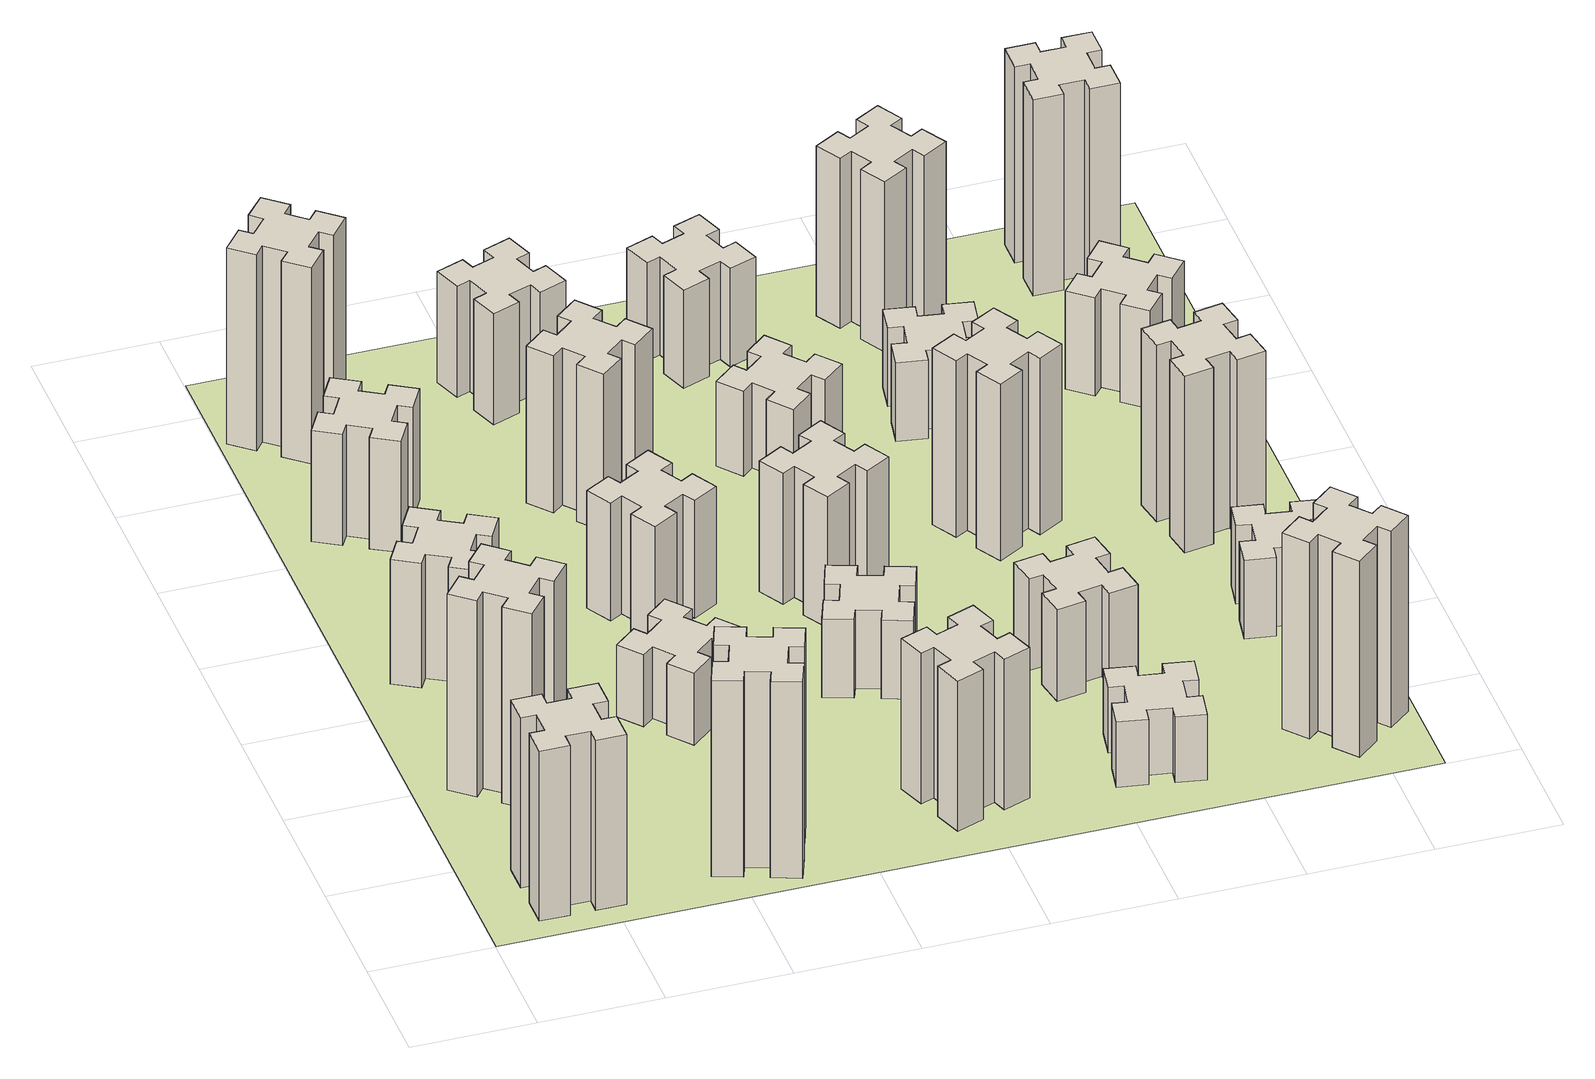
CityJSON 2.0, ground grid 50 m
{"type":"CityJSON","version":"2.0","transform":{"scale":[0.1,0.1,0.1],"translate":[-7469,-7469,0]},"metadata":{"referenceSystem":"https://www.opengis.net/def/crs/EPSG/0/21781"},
"CityObjects":{
"building1":{"type":"Building","attributes":{"class":"1000","function":"1000","usage":"1000","yearOfConstruction":2016,"roofType":"1000","measuredHeight":78,"storeysAboveGround":30,"storeysBelowGround":0},"geometry":[{"type":"Solid","lod":"1","boundaries":[[[[0,1,2,3,4,5,6,7,8,9,10,11,12,13,14,15,16,17,18,19]],[[17,16,20,21]],[[16,15,22,20]],[[15,14,23,22]],[[14,13,24,23]],[[13,12,25,24]],[[12,11,26,25]],[[11,10,27,26]],[[10,9,28,27]],[[9,8,29,28]],[[8,7,30,29]],[[7,6,31,30]],[[6,5,32,31]],[[5,4,33,32]],[[4,3,34,33]],[[3,2,35,34]],[[2,1,36,35]],[[1,0,37,36]],[[0,19,38,37]],[[19,18,39,38]],[[18,17,21,39]],[[24,25,26,27,28,29,30,31,32,33,34,35,36,37,38,39,21,20,22,23]]]]}]},
"building2":{"type":"Building","attributes":{"class":"1000","function":"1000","usage":"1000","yearOfConstruction":2016,"roofType":"1000","measuredHeight":90,"storeysAboveGround":30,"storeysBelowGround":0},"geometry":[{"type":"Solid","lod":"1","boundaries":[[[[40,41,42,43,44,45,46,47,48,49,50,51,52,53,54,55,56,57,58,59]],[[57,56,60,61]],[[56,55,62,60]],[[55,54,63,62]],[[54,53,64,63]],[[53,52,65,64]],[[52,51,66,65]],[[51,50,67,66]],[[50,49,68,67]],[[49,48,69,68]],[[48,47,70,69]],[[47,46,71,70]],[[46,45,72,71]],[[45,44,73,72]],[[44,43,74,73]],[[43,42,75,74]],[[42,41,76,75]],[[41,40,77,76]],[[40,59,78,77]],[[59,58,79,78]],[[58,57,61,79]],[[64,65,66,67,68,69,70,71,72,73,74,75,76,77,78,79,61,60,62,63]]]]}]},
"building3":{"type":"Building","attributes":{"class":"1000","function":"1000","usage":"1000","yearOfConstruction":2016,"roofType":"1000","measuredHeight":57,"storeysAboveGround":30,"storeysBelowGround":0},"geometry":[{"type":"Solid","lod":"1","boundaries":[[[[80,81,82,83,84,85,86,87,88,89,90,91,92,93,94,95,96,97,98,99]],[[97,96,100,101]],[[96,95,102,100]],[[95,94,103,102]],[[94,93,104,103]],[[93,92,105,104]],[[92,91,106,105]],[[91,90,107,106]],[[90,89,108,107]],[[89,88,109,108]],[[88,87,110,109]],[[87,86,111,110]],[[86,85,112,111]],[[85,84,113,112]],[[84,83,114,113]],[[83,82,115,114]],[[82,81,116,115]],[[81,80,117,116]],[[80,99,118,117]],[[99,98,119,118]],[[98,97,101,119]],[[104,105,106,107,108,109,110,111,112,113,114,115,116,117,118,119,101,100,102,103]]]]}]},
"building4":{"type":"Building","attributes":{"class":"1000","function":"1000","usage":"1000","yearOfConstruction":2016,"roofType":"1000","measuredHeight":51,"storeysAboveGround":30,"storeysBelowGround":0},"geometry":[{"type":"Solid","lod":"1","boundaries":[[[[120,121,122,123,124,125,126,127,128,129,130,131,132,133,134,135,136,137,138,139]],[[137,136,140,141]],[[136,135,142,140]],[[135,134,143,142]],[[134,133,144,143]],[[133,132,145,144]],[[132,131,146,145]],[[131,130,147,146]],[[130,129,148,147]],[[129,128,149,148]],[[128,127,150,149]],[[127,126,151,150]],[[126,125,152,151]],[[125,124,153,152]],[[124,123,154,153]],[[123,122,155,154]],[[122,121,156,155]],[[121,120,157,156]],[[120,139,158,157]],[[139,138,159,158]],[[138,137,141,159]],[[144,145,146,147,148,149,150,151,152,153,154,155,156,157,158,159,141,140,142,143]]]]}]},
"building5":{"type":"Building","attributes":{"class":"1000","function":"1000","usage":"1000","yearOfConstruction":2016,"roofType":"1000","measuredHeight":90,"storeysAboveGround":30,"storeysBelowGround":0},"geometry":[{"type":"Solid","lod":"1","boundaries":[[[[160,161,162,163,164,165,166,167,168,169,170,171,172,173,174,175,176,177,178,179]],[[177,176,180,181]],[[176,175,182,180]],[[175,174,183,182]],[[174,173,184,183]],[[173,172,185,184]],[[172,171,186,185]],[[171,170,187,186]],[[170,169,188,187]],[[169,168,189,188]],[[168,167,190,189]],[[167,166,191,190]],[[166,165,192,191]],[[165,164,193,192]],[[164,163,194,193]],[[163,162,195,194]],[[162,161,196,195]],[[161,160,197,196]],[[160,179,198,197]],[[179,178,199,198]],[[178,177,181,199]],[[184,185,186,187,188,189,190,191,192,193,194,195,196,197,198,199,181,180,182,183]]]]}]},
"building6":{"type":"Building","attributes":{"class":"1000","function":"1000","usage":"1000","yearOfConstruction":2016,"roofType":"1000","measuredHeight":90,"storeysAboveGround":30,"storeysBelowGround":0},"geometry":[{"type":"Solid","lod":"1","boundaries":[[[[200,201,202,203,204,205,206,207,208,209,210,211,212,213,214,215,216,217,218,219]],[[217,216,220,221]],[[216,215,222,220]],[[215,214,223,222]],[[214,213,224,223]],[[213,212,225,224]],[[212,211,226,225]],[[211,210,227,226]],[[210,209,228,227]],[[209,208,229,228]],[[208,207,230,229]],[[207,206,231,230]],[[206,205,232,231]],[[205,204,233,232]],[[204,203,234,233]],[[203,202,235,234]],[[202,201,236,235]],[[201,200,237,236]],[[200,219,238,237]],[[219,218,239,238]],[[218,217,221,239]],[[224,225,226,227,228,229,230,231,232,233,234,235,236,237,238,239,221,220,222,223]]]]}]},
"building7":{"type":"Building","attributes":{"class":"1000","function":"1000","usage":"1000","yearOfConstruction":2016,"roofType":"1000","measuredHeight":33,"storeysAboveGround":30,"storeysBelowGround":0},"geometry":[{"type":"Solid","lod":"1","boundaries":[[[[240,241,242,243,244,245,246,247,248,249,250,251,252,253,254,255,256,257,258,259]],[[257,256,260,261]],[[256,255,262,260]],[[255,254,263,262]],[[254,253,264,263]],[[253,252,265,264]],[[252,251,266,265]],[[251,250,267,266]],[[250,249,268,267]],[[249,248,269,268]],[[248,247,270,269]],[[247,246,271,270]],[[246,245,272,271]],[[245,244,273,272]],[[244,243,274,273]],[[243,242,275,274]],[[242,241,276,275]],[[241,240,277,276]],[[240,259,278,277]],[[259,258,279,278]],[[258,257,261,279]],[[264,265,266,267,268,269,270,271,272,273,274,275,276,277,278,279,261,260,262,263]]]]}]},
"building8":{"type":"Building","attributes":{"class":"1000","function":"1000","usage":"1000","yearOfConstruction":2016,"roofType":"1000","measuredHeight":54,"storeysAboveGround":30,"storeysBelowGround":0},"geometry":[{"type":"Solid","lod":"1","boundaries":[[[[280,281,282,283,284,285,286,287,288,289,290,291,292,293,294,295,296,297,298,299]],[[297,296,300,301]],[[296,295,302,300]],[[295,294,303,302]],[[294,293,304,303]],[[293,292,305,304]],[[292,291,306,305]],[[291,290,307,306]],[[290,289,308,307]],[[289,288,309,308]],[[288,287,310,309]],[[287,286,311,310]],[[286,285,312,311]],[[285,284,313,312]],[[284,283,314,313]],[[283,282,315,314]],[[282,281,316,315]],[[281,280,317,316]],[[280,299,318,317]],[[299,298,319,318]],[[298,297,301,319]],[[304,305,306,307,308,309,310,311,312,313,314,315,316,317,318,319,301,300,302,303]]]]}]},
"building9":{"type":"Building","attributes":{"class":"1000","function":"1000","usage":"1000","yearOfConstruction":2016,"roofType":"1000","measuredHeight":72,"storeysAboveGround":30,"storeysBelowGround":0},"geometry":[{"type":"Solid","lod":"1","boundaries":[[[[320,321,322,323,324,325,326,327,328,329,330,331,332,333,334,335,336,337,338,339]],[[337,336,340,341]],[[336,335,342,340]],[[335,334,343,342]],[[334,333,344,343]],[[333,332,345,344]],[[332,331,346,345]],[[331,330,347,346]],[[330,329,348,347]],[[329,328,349,348]],[[328,327,350,349]],[[327,326,351,350]],[[326,325,352,351]],[[325,324,353,352]],[[324,323,354,353]],[[323,322,355,354]],[[322,321,356,355]],[[321,320,357,356]],[[320,339,358,357]],[[339,338,359,358]],[[338,337,341,359]],[[344,345,346,347,348,349,350,351,352,353,354,355,356,357,358,359,341,340,342,343]]]]}]},
"building10":{"type":"Building","attributes":{"class":"1000","function":"1000","usage":"1000","yearOfConstruction":2016,"roofType":"1000","measuredHeight":69,"storeysAboveGround":30,"storeysBelowGround":0},"geometry":[{"type":"Solid","lod":"1","boundaries":[[[[360,361,362,363,364,365,366,367,368,369,370,371,372,373,374,375,376,377,378,379]],[[377,376,380,381]],[[376,375,382,380]],[[375,374,383,382]],[[374,373,384,383]],[[373,372,385,384]],[[372,371,386,385]],[[371,370,387,386]],[[370,369,388,387]],[[369,368,389,388]],[[368,367,390,389]],[[367,366,391,390]],[[366,365,392,391]],[[365,364,393,392]],[[364,363,394,393]],[[363,362,395,394]],[[362,361,396,395]],[[361,360,397,396]],[[360,379,398,397]],[[379,378,399,398]],[[378,377,381,399]],[[384,385,386,387,388,389,390,391,392,393,394,395,396,397,398,399,381,380,382,383]]]]}]},
"building11":{"type":"Building","attributes":{"class":"1000","function":"1000","usage":"1000","yearOfConstruction":2016,"roofType":"1000","measuredHeight":51,"storeysAboveGround":30,"storeysBelowGround":0},"geometry":[{"type":"Solid","lod":"1","boundaries":[[[[400,401,402,403,404,405,406,407,408,409,410,411,412,413,414,415,416,417,418,419]],[[417,416,420,421]],[[416,415,422,420]],[[415,414,423,422]],[[414,413,424,423]],[[413,412,425,424]],[[412,411,426,425]],[[411,410,427,426]],[[410,409,428,427]],[[409,408,429,428]],[[408,407,430,429]],[[407,406,431,430]],[[406,405,432,431]],[[405,404,433,432]],[[404,403,434,433]],[[403,402,435,434]],[[402,401,436,435]],[[401,400,437,436]],[[400,419,438,437]],[[419,418,439,438]],[[418,417,421,439]],[[424,425,426,427,428,429,430,431,432,433,434,435,436,437,438,439,421,420,422,423]]]]}]},
"building12":{"type":"Building","attributes":{"class":"1000","function":"1000","usage":"1000","yearOfConstruction":2016,"roofType":"1000","measuredHeight":36,"storeysAboveGround":30,"storeysBelowGround":0},"geometry":[{"type":"Solid","lod":"1","boundaries":[[[[440,441,442,443,444,445,446,447,448,449,450,451,452,453,454,455,456,457,458,459]],[[457,456,460,461]],[[456,455,462,460]],[[455,454,463,462]],[[454,453,464,463]],[[453,452,465,464]],[[452,451,466,465]],[[451,450,467,466]],[[450,449,468,467]],[[449,448,469,468]],[[448,447,470,469]],[[447,446,471,470]],[[446,445,472,471]],[[445,444,473,472]],[[444,443,474,473]],[[443,442,475,474]],[[442,441,476,475]],[[441,440,477,476]],[[440,459,478,477]],[[459,458,479,478]],[[458,457,461,479]],[[464,465,466,467,468,469,470,471,472,473,474,475,476,477,478,479,461,460,462,463]]]]}]},
"building13":{"type":"Building","attributes":{"class":"1000","function":"1000","usage":"1000","yearOfConstruction":2016,"roofType":"1000","measuredHeight":60,"storeysAboveGround":30,"storeysBelowGround":0},"geometry":[{"type":"Solid","lod":"1","boundaries":[[[[480,481,482,483,484,485,486,487,488,489,490,491,492,493,494,495,496,497,498,499]],[[497,496,500,501]],[[496,495,502,500]],[[495,494,503,502]],[[494,493,504,503]],[[493,492,505,504]],[[492,491,506,505]],[[491,490,507,506]],[[490,489,508,507]],[[489,488,509,508]],[[488,487,510,509]],[[487,486,511,510]],[[486,485,512,511]],[[485,484,513,512]],[[484,483,514,513]],[[483,482,515,514]],[[482,481,516,515]],[[481,480,517,516]],[[480,499,518,517]],[[499,498,519,518]],[[498,497,501,519]],[[504,505,506,507,508,509,510,511,512,513,514,515,516,517,518,519,501,500,502,503]]]]}]},
"building14":{"type":"Building","attributes":{"class":"1000","function":"1000","usage":"1000","yearOfConstruction":2016,"roofType":"1000","measuredHeight":39,"storeysAboveGround":30,"storeysBelowGround":0},"geometry":[{"type":"Solid","lod":"1","boundaries":[[[[520,521,522,523,524,525,526,527,528,529,530,531,532,533,534,535,536,537,538,539]],[[537,536,540,541]],[[536,535,542,540]],[[535,534,543,542]],[[534,533,544,543]],[[533,532,545,544]],[[532,531,546,545]],[[531,530,547,546]],[[530,529,548,547]],[[529,528,549,548]],[[528,527,550,549]],[[527,526,551,550]],[[526,525,552,551]],[[525,524,553,552]],[[524,523,554,553]],[[523,522,555,554]],[[522,521,556,555]],[[521,520,557,556]],[[520,539,558,557]],[[539,538,559,558]],[[538,537,541,559]],[[544,545,546,547,548,549,550,551,552,553,554,555,556,557,558,559,541,540,542,543]]]]}]},
"building15":{"type":"Building","attributes":{"class":"1000","function":"1000","usage":"1000","yearOfConstruction":2016,"roofType":"1000","measuredHeight":30,"storeysAboveGround":30,"storeysBelowGround":0},"geometry":[{"type":"Solid","lod":"1","boundaries":[[[[560,561,562,563,564,565,566,567,568,569,570,571,572,573,574,575,576,577,578,579]],[[577,576,580,581]],[[576,575,582,580]],[[575,574,583,582]],[[574,573,584,583]],[[573,572,585,584]],[[572,571,586,585]],[[571,570,587,586]],[[570,569,588,587]],[[569,568,589,588]],[[568,567,590,589]],[[567,566,591,590]],[[566,565,592,591]],[[565,564,593,592]],[[564,563,594,593]],[[563,562,595,594]],[[562,561,596,595]],[[561,560,597,596]],[[560,579,598,597]],[[579,578,599,598]],[[578,577,581,599]],[[584,585,586,587,588,589,590,591,592,593,594,595,596,597,598,599,581,580,582,583]]]]}]},
"building16":{"type":"Building","attributes":{"class":"1000","function":"1000","usage":"1000","yearOfConstruction":2016,"roofType":"1000","measuredHeight":45,"storeysAboveGround":30,"storeysBelowGround":0},"geometry":[{"type":"Solid","lod":"1","boundaries":[[[[600,601,602,603,604,605,606,607,608,609,610,611,612,613,614,615,616,617,618,619]],[[617,616,620,621]],[[616,615,622,620]],[[615,614,623,622]],[[614,613,624,623]],[[613,612,625,624]],[[612,611,626,625]],[[611,610,627,626]],[[610,609,628,627]],[[609,608,629,628]],[[608,607,630,629]],[[607,606,631,630]],[[606,605,632,631]],[[605,604,633,632]],[[604,603,634,633]],[[603,602,635,634]],[[602,601,636,635]],[[601,600,637,636]],[[600,619,638,637]],[[619,618,639,638]],[[618,617,621,639]],[[624,625,626,627,628,629,630,631,632,633,634,635,636,637,638,639,621,620,622,623]]]]}]},
"building17":{"type":"Building","attributes":{"class":"1000","function":"1000","usage":"1000","yearOfConstruction":2016,"roofType":"1000","measuredHeight":42,"storeysAboveGround":30,"storeysBelowGround":0},"geometry":[{"type":"Solid","lod":"1","boundaries":[[[[640,641,642,643,644,645,646,647,648,649,650,651,652,653,654,655,656,657,658,659]],[[657,656,660,661]],[[656,655,662,660]],[[655,654,663,662]],[[654,653,664,663]],[[653,652,665,664]],[[652,651,666,665]],[[651,650,667,666]],[[650,649,668,667]],[[649,648,669,668]],[[648,647,670,669]],[[647,646,671,670]],[[646,645,672,671]],[[645,644,673,672]],[[644,643,674,673]],[[643,642,675,674]],[[642,641,676,675]],[[641,640,677,676]],[[640,659,678,677]],[[659,658,679,678]],[[658,657,661,679]],[[664,665,666,667,668,669,670,671,672,673,674,675,676,677,678,679,661,660,662,663]]]]}]},
"building18":{"type":"Building","attributes":{"class":"1000","function":"1000","usage":"1000","yearOfConstruction":2016,"roofType":"1000","measuredHeight":81,"storeysAboveGround":30,"storeysBelowGround":0},"geometry":[{"type":"Solid","lod":"1","boundaries":[[[[680,681,682,683,684,685,686,687,688,689,690,691,692,693,694,695,696,697,698,699]],[[697,696,700,701]],[[696,695,702,700]],[[695,694,703,702]],[[694,693,704,703]],[[693,692,705,704]],[[692,691,706,705]],[[691,690,707,706]],[[690,689,708,707]],[[689,688,709,708]],[[688,687,710,709]],[[687,686,711,710]],[[686,685,712,711]],[[685,684,713,712]],[[684,683,714,713]],[[683,682,715,714]],[[682,681,716,715]],[[681,680,717,716]],[[680,699,718,717]],[[699,698,719,718]],[[698,697,701,719]],[[704,705,706,707,708,709,710,711,712,713,714,715,716,717,718,719,701,700,702,703]]]]}]},
"building19":{"type":"Building","attributes":{"class":"1000","function":"1000","usage":"1000","yearOfConstruction":2016,"roofType":"1000","measuredHeight":36,"storeysAboveGround":30,"storeysBelowGround":0},"geometry":[{"type":"Solid","lod":"1","boundaries":[[[[720,721,722,723,724,725,726,727,728,729,730,731,732,733,734,735,736,737,738,739]],[[737,736,740,741]],[[736,735,742,740]],[[735,734,743,742]],[[734,733,744,743]],[[733,732,745,744]],[[732,731,746,745]],[[731,730,747,746]],[[730,729,748,747]],[[729,728,749,748]],[[728,727,750,749]],[[727,726,751,750]],[[726,725,752,751]],[[725,724,753,752]],[[724,723,754,753]],[[723,722,755,754]],[[722,721,756,755]],[[721,720,757,756]],[[720,739,758,757]],[[739,738,759,758]],[[738,737,741,759]],[[744,745,746,747,748,749,750,751,752,753,754,755,756,757,758,759,741,740,742,743]]]]}]},
"building20":{"type":"Building","attributes":{"class":"1000","function":"1000","usage":"1000","yearOfConstruction":2016,"roofType":"1000","measuredHeight":90,"storeysAboveGround":30,"storeysBelowGround":0},"geometry":[{"type":"Solid","lod":"1","boundaries":[[[[760,761,762,763,764,765,766,767,768,769,770,771,772,773,774,775,776,777,778,779]],[[777,776,780,781]],[[776,775,782,780]],[[775,774,783,782]],[[774,773,784,783]],[[773,772,785,784]],[[772,771,786,785]],[[771,770,787,786]],[[770,769,788,787]],[[769,768,789,788]],[[768,767,790,789]],[[767,766,791,790]],[[766,765,792,791]],[[765,764,793,792]],[[764,763,794,793]],[[763,762,795,794]],[[762,761,796,795]],[[761,760,797,796]],[[760,779,798,797]],[[779,778,799,798]],[[778,777,781,799]],[[784,785,786,787,788,789,790,791,792,793,794,795,796,797,798,799,781,780,782,783]]]]}]},
"building21":{"type":"Building","attributes":{"class":"1000","function":"1000","usage":"1000","yearOfConstruction":2016,"roofType":"1000","measuredHeight":78,"storeysAboveGround":30,"storeysBelowGround":0},"geometry":[{"type":"Solid","lod":"1","boundaries":[[[[800,801,802,803,804,805,806,807,808,809,810,811,812,813,814,815,816,817,818,819]],[[817,816,820,821]],[[816,815,822,820]],[[815,814,823,822]],[[814,813,824,823]],[[813,812,825,824]],[[812,811,826,825]],[[811,810,827,826]],[[810,809,828,827]],[[809,808,829,828]],[[808,807,830,829]],[[807,806,831,830]],[[806,805,832,831]],[[805,804,833,832]],[[804,803,834,833]],[[803,802,835,834]],[[802,801,836,835]],[[801,800,837,836]],[[800,819,838,837]],[[819,818,839,838]],[[818,817,821,839]],[[824,825,826,827,828,829,830,831,832,833,834,835,836,837,838,839,821,820,822,823]]]]}]},
"building22":{"type":"Building","attributes":{"class":"1000","function":"1000","usage":"1000","yearOfConstruction":2016,"roofType":"1000","measuredHeight":36,"storeysAboveGround":30,"storeysBelowGround":0},"geometry":[{"type":"Solid","lod":"1","boundaries":[[[[840,841,842,843,844,845,846,847,848,849,850,851,852,853,854,855,856,857,858,859]],[[857,856,860,861]],[[856,855,862,860]],[[855,854,863,862]],[[854,853,864,863]],[[853,852,865,864]],[[852,851,866,865]],[[851,850,867,866]],[[850,849,868,867]],[[849,848,869,868]],[[848,847,870,869]],[[847,846,871,870]],[[846,845,872,871]],[[845,844,873,872]],[[844,843,874,873]],[[843,842,875,874]],[[842,841,876,875]],[[841,840,877,876]],[[840,859,878,877]],[[859,858,879,878]],[[858,857,861,879]],[[864,865,866,867,868,869,870,871,872,873,874,875,876,877,878,879,861,860,862,863]]]]}]},
"building23":{"type":"Building","attributes":{"class":"1000","function":"1000","usage":"1000","yearOfConstruction":2016,"roofType":"1000","measuredHeight":81,"storeysAboveGround":30,"storeysBelowGround":0},"geometry":[{"type":"Solid","lod":"1","boundaries":[[[[880,881,882,883,884,885,886,887,888,889,890,891,892,893,894,895,896,897,898,899]],[[897,896,900,901]],[[896,895,902,900]],[[895,894,903,902]],[[894,893,904,903]],[[893,892,905,904]],[[892,891,906,905]],[[891,890,907,906]],[[890,889,908,907]],[[889,888,909,908]],[[888,887,910,909]],[[887,886,911,910]],[[886,885,912,911]],[[885,884,913,912]],[[884,883,914,913]],[[883,882,915,914]],[[882,881,916,915]],[[881,880,917,916]],[[880,899,918,917]],[[899,898,919,918]],[[898,897,901,919]],[[904,905,906,907,908,909,910,911,912,913,914,915,916,917,918,919,901,900,902,903]]]]}]},
"building24":{"type":"Building","attributes":{"class":"1000","function":"1000","usage":"1000","yearOfConstruction":2016,"roofType":"1000","measuredHeight":45,"storeysAboveGround":30,"storeysBelowGround":0},"geometry":[{"type":"Solid","lod":"1","boundaries":[[[[920,921,922,923,924,925,926,927,928,929,930,931,932,933,934,935,936,937,938,939]],[[937,936,940,941]],[[936,935,942,940]],[[935,934,943,942]],[[934,933,944,943]],[[933,932,945,944]],[[932,931,946,945]],[[931,930,947,946]],[[930,929,948,947]],[[929,928,949,948]],[[928,927,950,949]],[[927,926,951,950]],[[926,925,952,951]],[[925,924,953,952]],[[924,923,954,953]],[[923,922,955,954]],[[922,921,956,955]],[[921,920,957,956]],[[920,939,958,957]],[[939,938,959,958]],[[938,937,941,959]],[[944,945,946,947,948,949,950,951,952,953,954,955,956,957,958,959,941,940,942,943]]]]}]},
"building25":{"type":"Building","attributes":{"class":"1000","function":"1000","usage":"1000","yearOfConstruction":2016,"roofType":"1000","measuredHeight":90,"storeysAboveGround":30,"storeysBelowGround":0},"geometry":[{"type":"Solid","lod":"1","boundaries":[[[[960,961,962,963,964,965,966,967,968,969,970,971,972,973,974,975,976,977,978,979]],[[977,976,980,981]],[[976,975,982,980]],[[975,974,983,982]],[[974,973,984,983]],[[973,972,985,984]],[[972,971,986,985]],[[971,970,987,986]],[[970,969,988,987]],[[969,968,989,988]],[[968,967,990,989]],[[967,966,991,990]],[[966,965,992,991]],[[965,964,993,992]],[[964,963,994,993]],[[963,962,995,994]],[[962,961,996,995]],[[961,960,997,996]],[[960,979,998,997]],[[979,978,999,998]],[[978,977,981,999]],[[984,985,986,987,988,989,990,991,992,993,994,995,996,997,998,999,981,980,982,983]]]]}]},
"landuse1":{"type":"LandUse","attributes":{"name":"plot1","function":"1010"},"geometry":[{"type":"MultiSurface","lod":"1","boundaries":[[[1000,1001,1002,1003]]]}]}
},
"vertices":[
[265,325,0],[265,225,0],[205,225,0],[205,105,0],[325,105,0],[325,165,0],[425,165,0],[425,105,0],[545,105,0],[545,225,0],[485,225,0],[485,325,0],[545,325,0],[545,445,0],[425,445,0],[425,385,0],[325,385,0],[325,445,0],[205,445,0],[205,325,0],[325,385,780],[325,445,780],[425,385,780],[425,445,780],[545,445,780],[545,325,780],[485,325,780],[485,225,780],[545,225,780],[545,105,780],[425,105,780],[425,165,780],[325,165,780],[325,105,780],[205,105,780],[205,225,780],[265,225,780],[265,325,780],[205,325,780],[205,445,780],
[484,1067,0],[408,1132,0],[446,1178,0],[354,1255,0],[277,1163,0],[323,1124,0],[259,1048,0],[213,1086,0],[136,994,0],[228,917,0],[266,963,0],[343,899,0],[304,853,0],[396,776,0],[473,868,0],[427,906,0],[492,983,0],[538,944,0],[615,1036,0],[523,1113,0],[492,983,900],[538,944,900],[427,906,900],[473,868,900],[396,776,900],[304,853,900],[343,899,900],[266,963,900],[228,917,900],[136,994,900],[213,1086,900],[259,1048,900],[323,1124,900],[277,1163,900],[354,1255,900],[446,1178,900],[408,1132,900],[484,1067,900],[523,1113,900],[615,1036,900],
[474,1826,0],[387,1876,0],[417,1928,0],[313,1988,0],[253,1884,0],[305,1854,0],[255,1767,0],[203,1797,0],[143,1693,0],[247,1633,0],[277,1685,0],[364,1635,0],[334,1583,0],[438,1523,0],[498,1627,0],[446,1657,0],[496,1744,0],[548,1714,0],[608,1818,0],[504,1878,0],[496,1744,570],[548,1714,570],[446,1657,570],[498,1627,570],[438,1523,570],[334,1583,570],[364,1635,570],[277,1685,570],[247,1633,570],[143,1693,570],[203,1797,570],[255,1767,570],[305,1854,570],[253,1884,570],[313,1988,570],[417,1928,570],[387,1876,570],[474,1826,570],[504,1878,570],[608,1818,570],
[446,2597,0],[496,2684,0],[548,2654,0],[608,2758,0],[504,2818,0],[474,2766,0],[387,2816,0],[417,2868,0],[313,2928,0],[253,2824,0],[305,2794,0],[255,2707,0],[203,2737,0],[143,2633,0],[247,2573,0],[277,2625,0],[364,2575,0],[334,2523,0],[438,2463,0],[498,2567,0],[364,2575,510],[334,2523,510],[277,2625,510],[247,2573,510],[143,2633,510],[203,2737,510],[255,2707,510],[305,2794,510],[253,2824,510],[313,2928,510],[417,2868,510],[387,2816,510],[474,2766,510],[504,2818,510],[608,2758,510],[548,2654,510],[496,2684,510],[446,2597,510],[498,2567,510],[438,2463,510],
[1029,360,0],[995,266,0],[939,287,0],[897,174,0],[1010,133,0],[1031,189,0],[1125,155,0],[1104,99,0],[1217,57,0],[1258,170,0],[1202,191,0],[1236,285,0],[1292,264,0],[1333,377,0],[1220,418,0],[1200,362,0],[1106,396,0],[1127,452,0],[1014,493,0],[973,380,0],[1106,396,900],[1127,452,900],[1200,362,900],[1220,418,900],[1333,377,900],[1292,264,900],[1236,285,900],[1202,191,900],[1258,170,900],[1217,57,900],[1104,99,900],[1125,155,900],[1031,189,900],[1010,133,900],[897,174,900],[939,287,900],[995,266,900],[1029,360,900],[973,380,900],[1014,493,900],
[384,3387,0],[308,3452,0],[346,3498,0],[254,3575,0],[177,3483,0],[223,3444,0],[159,3368,0],[113,3406,0],[36,3314,0],[128,3237,0],[166,3283,0],[243,3219,0],[204,3173,0],[296,3096,0],[373,3188,0],[327,3226,0],[392,3303,0],[438,3264,0],[515,3356,0],[423,3433,0],[392,3303,900],[438,3264,900],[327,3226,900],[373,3188,900],[296,3096,900],[204,3173,900],[243,3219,900],[166,3283,900],[128,3237,900],[36,3314,900],[113,3406,900],[159,3368,900],[223,3444,900],[177,3483,900],[254,3575,900],[346,3498,900],[308,3452,900],[384,3387,900],[423,3433,900],[515,3356,900],
[1083,1332,0],[1006,1267,0],[968,1313,0],[876,1236,0],[953,1144,0],[999,1183,0],[1063,1106,0],[1017,1068,0],[1094,976,0],[1186,1053,0],[1148,1099,0],[1224,1163,0],[1263,1117,0],[1355,1194,0],[1278,1286,0],[1232,1248,0],[1167,1324,0],[1213,1363,0],[1136,1455,0],[1044,1378,0],[1167,1324,330],[1213,1363,330],[1232,1248,330],[1278,1286,330],[1355,1194,330],[1263,1117,330],[1224,1163,330],[1148,1099,330],[1186,1053,330],[1094,976,330],[1017,1068,330],[1063,1106,330],[999,1183,330],[953,1144,330],[876,1236,330],[968,1313,330],[1006,1267,330],[1083,1332,330],[1044,1378,330],[1136,1455,330],
[1336,1867,0],[1286,1954,0],[1338,1984,0],[1278,2088,0],[1174,2028,0],[1204,1976,0],[1117,1926,0],[1087,1978,0],[983,1918,0],[1043,1814,0],[1095,1844,0],[1145,1757,0],[1093,1727,0],[1153,1623,0],[1257,1683,0],[1227,1735,0],[1314,1785,0],[1344,1733,0],[1448,1793,0],[1388,1897,0],[1314,1785,540],[1344,1733,540],[1227,1735,540],[1257,1683,540],[1153,1623,540],[1093,1727,540],[1145,1757,540],[1095,1844,540],[1043,1814,540],[983,1918,540],[1087,1978,540],[1117,1926,540],[1204,1976,540],[1174,2028,540],[1278,2088,540],[1338,1984,540],[1286,1954,540],[1336,1867,540],[1388,1897,540],[1448,1793,540],
[1099,2563,0],[1163,2486,0],[1117,2448,0],[1194,2356,0],[1286,2433,0],[1248,2479,0],[1324,2543,0],[1363,2497,0],[1455,2574,0],[1378,2666,0],[1332,2628,0],[1267,2704,0],[1313,2743,0],[1236,2835,0],[1144,2758,0],[1183,2712,0],[1106,2647,0],[1068,2693,0],[976,2616,0],[1053,2524,0],[1106,2647,720],[1068,2693,720],[1183,2712,720],[1144,2758,720],[1236,2835,720],[1313,2743,720],[1267,2704,720],[1332,2628,720],[1378,2666,720],[1455,2574,720],[1363,2497,720],[1324,2543,720],[1248,2479,720],[1286,2433,720],[1194,2356,720],[1117,2448,720],[1163,2486,720],[1099,2563,720],[1053,2524,720],[976,2616,720],
[1965,496,0],[1871,462,0],[1850,518,0],[1737,477,0],[1779,364,0],[1835,385,0],[1869,291,0],[1813,270,0],[1854,157,0],[1967,199,0],[1946,255,0],[2040,289,0],[2060,233,0],[2173,274,0],[2132,387,0],[2076,366,0],[2042,460,0],[2098,480,0],[2057,593,0],[1944,552,0],[2042,460,690],[2098,480,690],[2076,366,690],[2132,387,690],[2173,274,690],[2060,233,690],[2040,289,690],[1946,255,690],[1967,199,690],[1854,157,690],[1813,270,690],[1869,291,690],[1835,385,690],[1779,364,690],[1737,477,690],[1850,518,690],[1871,462,690],[1965,496,690],[1944,552,690],[2057,593,690],
[1125,3456,0],[1031,3422,0],[1010,3478,0],[897,3437,0],[939,3324,0],[995,3345,0],[1029,3251,0],[973,3230,0],[1014,3117,0],[1127,3159,0],[1106,3215,0],[1200,3249,0],[1220,3193,0],[1333,3234,0],[1292,3347,0],[1236,3326,0],[1202,3420,0],[1258,3440,0],[1217,3553,0],[1104,3512,0],[1202,3420,510],[1258,3440,510],[1236,3326,510],[1292,3347,510],[1333,3234,510],[1220,3193,510],[1200,3249,510],[1106,3215,510],[1127,3159,510],[1014,3117,510],[973,3230,510],[1029,3251,510],[995,3345,510],[939,3324,510],[897,3437,510],[1010,3478,510],[1031,3422,510],[1125,3456,510],[1104,3512,510],[1217,3553,510],
[1771,1129,0],[1865,1095,0],[1844,1039,0],[1957,997,0],[1998,1110,0],[1942,1131,0],[1976,1225,0],[2032,1204,0],[2073,1317,0],[1960,1358,0],[1940,1302,0],[1846,1336,0],[1867,1392,0],[1754,1433,0],[1713,1320,0],[1769,1300,0],[1735,1206,0],[1679,1227,0],[1637,1114,0],[1750,1073,0],[1735,1206,360],[1679,1227,360],[1769,1300,360],[1713,1320,360],[1754,1433,360],[1867,1392,360],[1846,1336,360],[1940,1302,360],[1960,1358,360],[2073,1317,360],[2032,1204,360],[1976,1225,360],[1942,1131,360],[1998,1110,360],[1957,997,360],[1844,1039,360],[1865,1095,360],[1771,1129,360],[1750,1073,360],[1637,1114,360],
[1976,1767,0],[1926,1854,0],[1978,1884,0],[1918,1988,0],[1814,1928,0],[1844,1876,0],[1757,1826,0],[1727,1878,0],[1623,1818,0],[1683,1714,0],[1735,1744,0],[1785,1657,0],[1733,1627,0],[1793,1523,0],[1897,1583,0],[1867,1635,0],[1954,1685,0],[1984,1633,0],[2088,1693,0],[2028,1797,0],[1954,1685,600],[1984,1633,600],[1867,1635,600],[1897,1583,600],[1793,1523,600],[1733,1627,600],[1785,1657,600],[1735,1744,600],[1683,1714,600],[1623,1818,600],[1727,1878,600],[1757,1826,600],[1844,1876,600],[1814,1928,600],[1918,1988,600],[1978,1884,600],[1926,1854,600],[1976,1767,600],[2028,1797,600],[2088,1693,600],
[1988,2479,0],[2064,2543,0],[2103,2497,0],[2195,2574,0],[2118,2666,0],[2072,2628,0],[2007,2704,0],[2053,2743,0],[1976,2835,0],[1884,2758,0],[1923,2712,0],[1846,2647,0],[1808,2693,0],[1716,2616,0],[1793,2524,0],[1839,2563,0],[1903,2486,0],[1857,2448,0],[1934,2356,0],[2026,2433,0],[1903,2486,390],[1857,2448,390],[1839,2563,390],[1793,2524,390],[1716,2616,390],[1808,2693,390],[1846,2647,390],[1923,2712,390],[1884,2758,390],[1976,2835,390],[2053,2743,390],[2007,2704,390],[2072,2628,390],[2118,2666,390],[2195,2574,390],[2103,2497,390],[2064,2543,390],[1988,2479,390],[2026,2433,390],[1934,2356,390],
[2596,444,0],[2578,345,0],[2519,356,0],[2498,237,0],[2617,217,0],[2627,276,0],[2725,258,0],[2715,199,0],[2833,178,0],[2854,297,0],[2795,307,0],[2812,405,0],[2871,395,0],[2892,513,0],[2774,534,0],[2764,475,0],[2665,492,0],[2676,551,0],[2557,572,0],[2537,454,0],[2665,492,300],[2676,551,300],[2764,475,300],[2774,534,300],[2892,513,300],[2871,395,300],[2812,405,300],[2795,307,300],[2854,297,300],[2833,178,300],[2715,199,300],[2725,258,300],[2627,276,300],[2617,217,300],[2498,237,300],[2519,356,300],[2578,345,300],[2596,444,300],[2537,454,300],[2557,572,300],
[1865,3456,0],[1771,3422,0],[1750,3478,0],[1637,3437,0],[1679,3324,0],[1735,3345,0],[1769,3251,0],[1713,3230,0],[1754,3117,0],[1867,3159,0],[1846,3215,0],[1940,3249,0],[1960,3193,0],[2073,3234,0],[2032,3347,0],[1976,3326,0],[1942,3420,0],[1998,3440,0],[1957,3553,0],[1844,3512,0],[1942,3420,450],[1998,3440,450],[1976,3326,450],[2032,3347,450],[2073,3234,450],[1960,3193,450],[1940,3249,450],[1846,3215,450],[1867,3159,450],[1754,3117,450],[1713,3230,450],[1769,3251,450],[1735,3345,450],[1679,3324,450],[1637,3437,450],[1750,3478,450],[1771,3422,450],[1865,3456,450],[1844,3512,450],[1957,3553,450],
[2625,1132,0],[2527,1115,0],[2517,1174,0],[2398,1153,0],[2419,1035,0],[2478,1045,0],[2496,947,0],[2437,937,0],[2457,818,0],[2576,839,0],[2565,898,0],[2664,916,0],[2674,857,0],[2792,877,0],[2771,996,0],[2712,985,0],[2695,1084,0],[2754,1094,0],[2733,1212,0],[2615,1191,0],[2695,1084,420],[2754,1094,420],[2712,985,420],[2771,996,420],[2792,877,420],[2674,857,420],[2664,916,420],[2565,898,420],[2576,839,420],[2457,818,420],[2437,937,420],[2496,947,420],[2478,1045,420],[2419,1035,420],[2398,1153,420],[2517,1174,420],[2527,1115,420],[2625,1132,420],[2615,1191,420],[2733,1212,420],
[2716,1967,0],[2666,2054,0],[2718,2084,0],[2658,2188,0],[2554,2128,0],[2584,2076,0],[2497,2026,0],[2467,2078,0],[2363,2018,0],[2423,1914,0],[2475,1944,0],[2525,1857,0],[2473,1827,0],[2533,1723,0],[2637,1783,0],[2607,1835,0],[2694,1885,0],[2724,1833,0],[2828,1893,0],[2768,1997,0],[2694,1885,810],[2724,1833,810],[2607,1835,810],[2637,1783,810],[2533,1723,810],[2473,1827,810],[2525,1857,810],[2475,1944,810],[2423,1914,810],[2363,2018,810],[2467,2078,810],[2497,2026,810],[2584,2076,810],[2554,2128,810],[2658,2188,810],[2718,2084,810],[2666,2054,810],[2716,1967,810],[2768,1997,810],[2828,1893,810],
[2664,2795,0],[2565,2812,0],[2576,2871,0],[2457,2892,0],[2437,2774,0],[2496,2764,0],[2478,2665,0],[2419,2676,0],[2398,2557,0],[2517,2537,0],[2527,2596,0],[2625,2578,0],[2615,2519,0],[2733,2498,0],[2754,2617,0],[2695,2627,0],[2712,2725,0],[2771,2715,0],[2792,2833,0],[2674,2854,0],[2712,2725,360],[2771,2715,360],[2695,2627,360],[2754,2617,360],[2733,2498,360],[2615,2519,360],[2625,2578,360],[2527,2596,360],[2517,2537,360],[2398,2557,360],[2419,2676,360],[2478,2665,360],[2496,2764,360],[2437,2774,360],[2457,2892,360],[2576,2871,360],[2565,2812,360],[2664,2795,360],[2674,2854,360],[2792,2833,360],
[3468,259,0],[3544,323,0],[3583,277,0],[3675,354,0],[3598,446,0],[3552,408,0],[3487,484,0],[3533,523,0],[3456,615,0],[3364,538,0],[3403,492,0],[3326,427,0],[3288,473,0],[3196,396,0],[3273,304,0],[3319,343,0],[3383,266,0],[3337,228,0],[3414,136,0],[3506,213,0],[3383,266,900],[3337,228,900],[3319,343,900],[3273,304,900],[3196,396,900],[3288,473,900],[3326,427,900],[3403,492,900],[3364,538,900],[3456,615,900],[3533,523,900],[3487,484,900],[3552,408,900],[3598,446,900],[3675,354,900],[3583,277,900],[3544,323,900],[3468,259,900],[3506,213,900],[3414,136,900],
[2716,3347,0],[2666,3434,0],[2718,3464,0],[2658,3568,0],[2554,3508,0],[2584,3456,0],[2497,3406,0],[2467,3458,0],[2363,3398,0],[2423,3294,0],[2475,3324,0],[2525,3237,0],[2473,3207,0],[2533,3103,0],[2637,3163,0],[2607,3215,0],[2694,3265,0],[2724,3213,0],[2828,3273,0],[2768,3377,0],[2694,3265,780],[2724,3213,780],[2607,3215,780],[2637,3163,780],[2533,3103,780],[2473,3207,780],[2525,3237,780],[2475,3324,780],[2423,3294,780],[2363,3398,780],[2467,3458,780],[2497,3406,780],[2584,3456,780],[2554,3508,780],[2658,3568,780],[2718,3464,780],[2666,3434,780],[2716,3347,780],[2768,3377,780],[2828,3273,780],
[3367,1016,0],[3465,998,0],[3455,939,0],[3573,918,0],[3594,1037,0],[3535,1047,0],[3552,1145,0],[3611,1135,0],[3632,1253,0],[3514,1274,0],[3504,1215,0],[3405,1232,0],[3416,1291,0],[3297,1312,0],[3277,1194,0],[3336,1184,0],[3318,1085,0],[3259,1096,0],[3238,977,0],[3357,957,0],[3318,1085,360],[3259,1096,360],[3336,1184,360],[3277,1194,360],[3297,1312,360],[3416,1291,360],[3405,1232,360],[3504,1215,360],[3514,1274,360],[3632,1253,360],[3611,1135,360],[3552,1145,360],[3535,1047,360],[3594,1037,360],[3573,918,360],[3455,939,360],[3465,998,360],[3367,1016,360],[3357,957,360],[3238,977,360],
[3365,1872,0],[3267,1855,0],[3257,1914,0],[3138,1893,0],[3159,1775,0],[3218,1785,0],[3236,1687,0],[3177,1677,0],[3197,1558,0],[3316,1579,0],[3305,1638,0],[3404,1656,0],[3414,1597,0],[3532,1617,0],[3511,1736,0],[3452,1725,0],[3435,1824,0],[3494,1834,0],[3473,1952,0],[3355,1931,0],[3435,1824,810],[3494,1834,810],[3452,1725,810],[3511,1736,810],[3532,1617,810],[3414,1597,810],[3404,1656,810],[3305,1638,810],[3316,1579,810],[3197,1558,810],[3177,1677,810],[3236,1687,810],[3218,1785,810],[3159,1775,810],[3138,1893,810],[3257,1914,810],[3267,1855,810],[3365,1872,810],[3355,1931,810],[3473,1952,810],
[3444,2747,0],[3368,2812,0],[3406,2858,0],[3314,2935,0],[3237,2843,0],[3283,2804,0],[3219,2728,0],[3173,2766,0],[3096,2674,0],[3188,2597,0],[3226,2643,0],[3303,2579,0],[3264,2533,0],[3356,2456,0],[3433,2548,0],[3387,2586,0],[3452,2663,0],[3498,2624,0],[3575,2716,0],[3483,2793,0],[3452,2663,450],[3498,2624,450],[3387,2586,450],[3433,2548,450],[3356,2456,450],[3264,2533,450],[3303,2579,450],[3226,2643,450],[3188,2597,450],[3096,2674,450],[3173,2766,450],[3219,2728,450],[3283,2804,450],[3237,2843,450],[3314,2935,450],[3406,2858,450],[3368,2812,450],[3444,2747,450],[3483,2793,450],[3575,2716,450],
[3285,3325,0],[3385,3325,0],[3385,3265,0],[3505,3265,0],[3505,3385,0],[3445,3385,0],[3445,3485,0],[3505,3485,0],[3505,3605,0],[3385,3605,0],[3385,3545,0],[3285,3545,0],[3285,3605,0],[3165,3605,0],[3165,3485,0],[3225,3485,0],[3225,3385,0],[3165,3385,0],[3165,3265,0],[3285,3265,0],[3225,3385,900],[3165,3385,900],[3225,3485,900],[3165,3485,900],[3165,3605,900],[3285,3605,900],[3285,3545,900],[3385,3545,900],[3385,3605,900],[3505,3605,900],[3505,3485,900],[3445,3485,900],[3445,3385,900],[3505,3385,900],[3505,3265,900],[3385,3265,900],[3385,3325,900],[3285,3325,900],[3285,3265,900],[3165,3265,900],
[5,3705,0],[3705,3705,0],[3705,5,0],[5,5,0]
]}
